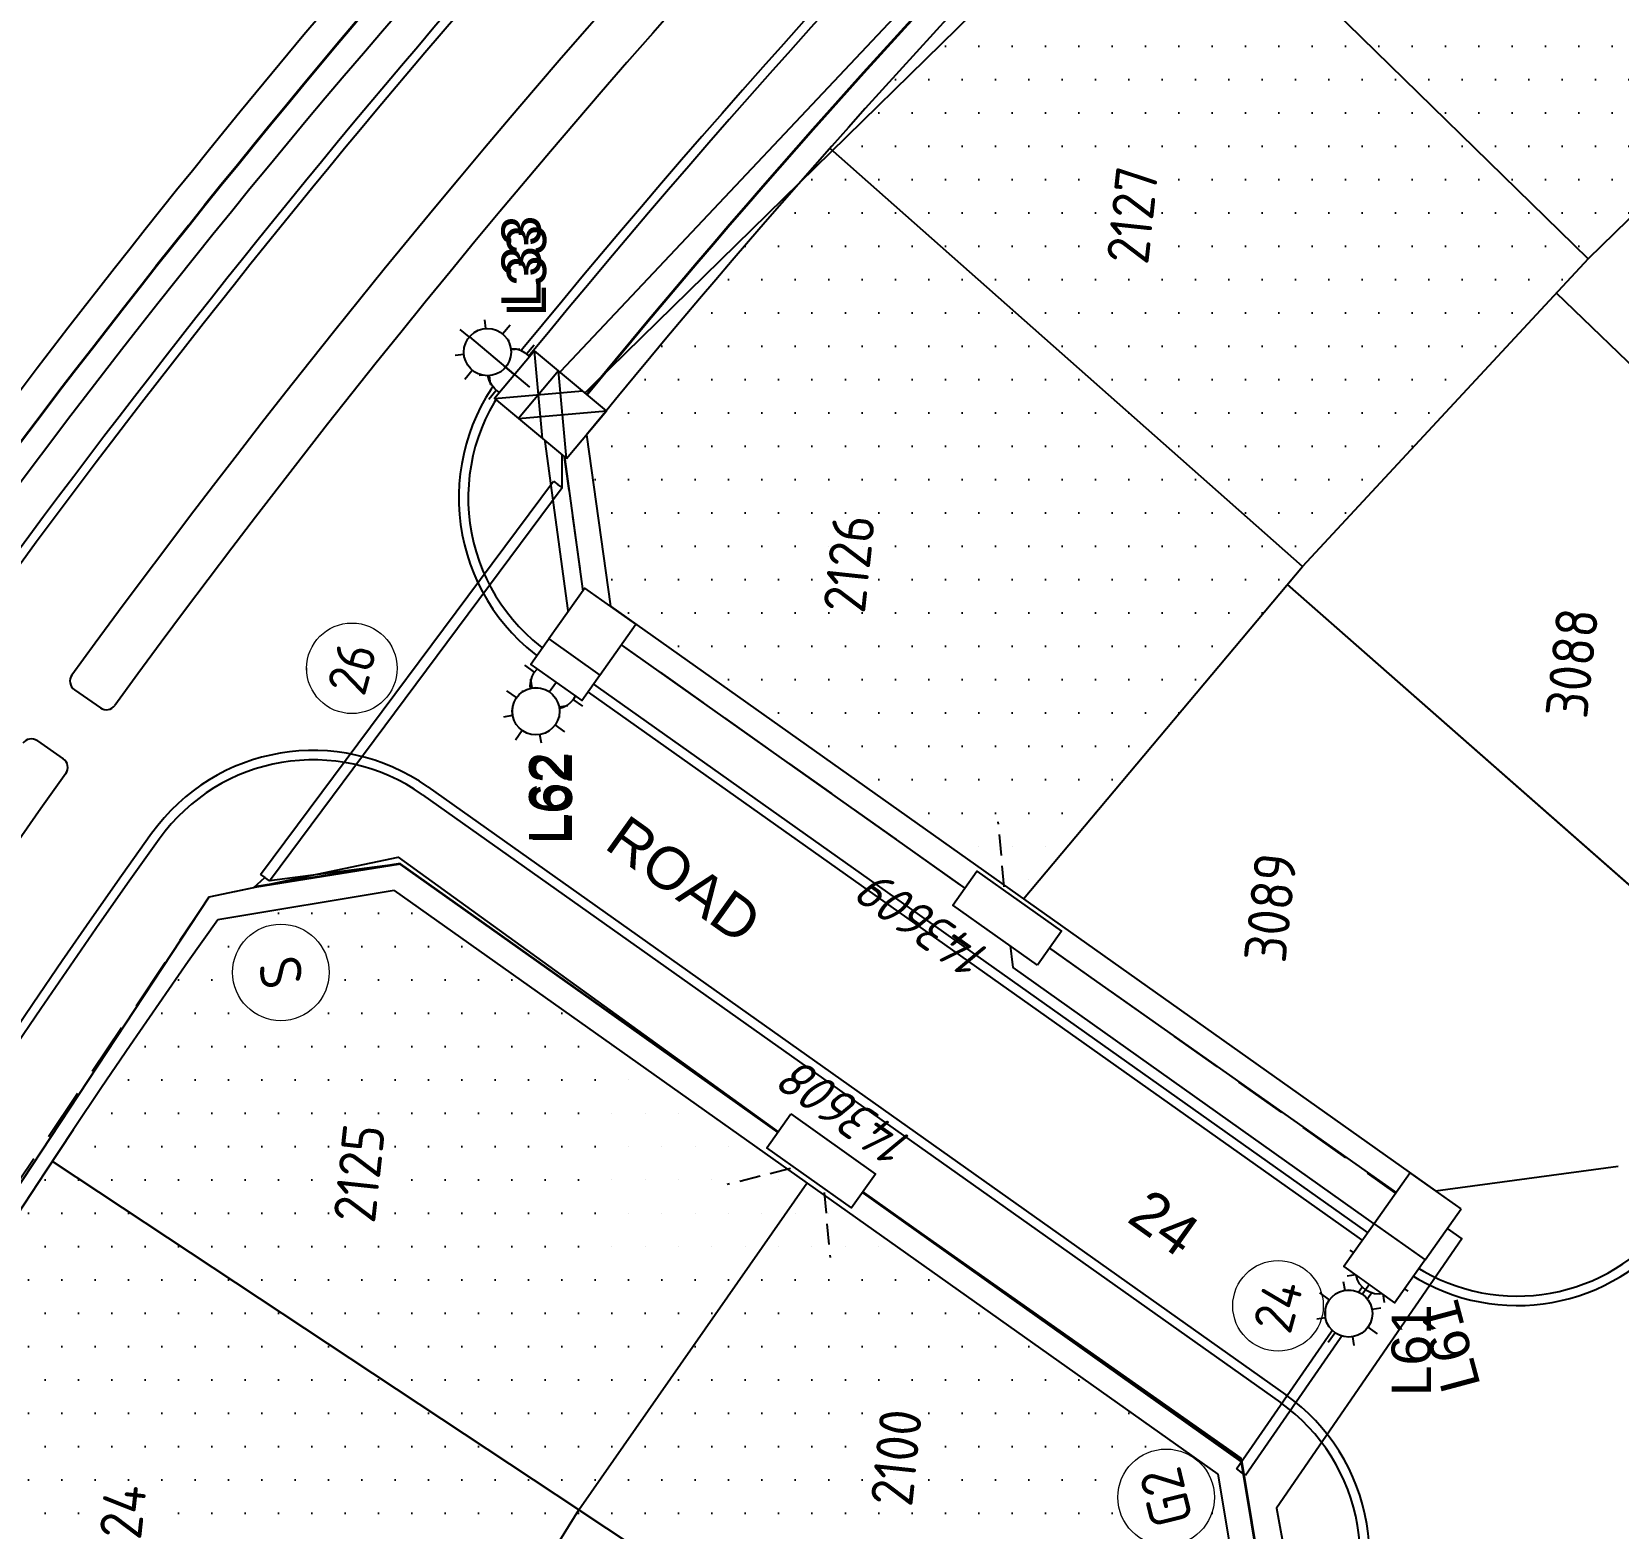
# Model space of a CAD drawing. Extents: x 294483 to 298733, y 6233899 to 6239242.
# Drawn here: x 296366.6 to 296442.1, y 6236877.2 to 6236948.5 of the extents above; entities that cross this region are included whole.
import ezdxf
from ezdxf.enums import TextEntityAlignment as Align

# ---------------------------------------------------------------- set-up
doc = ezdxf.new("R2010")
doc.units = 0
doc.linetypes.add('DASHED', pattern=[0.75, 0.5, -0.25])
doc.linetypes.add('Trench-Service', pattern=[1.5, 1, -0.5])
for name, color, linetype in [('_User Duct ID', 3, 'Continuous'), ('_USER_SITEPLAN', 7, 'Continuous'), ('_User_SLCP', 6, 'Continuous'), ('Duct_SP_NEW', 2, 'Continuous'), ('Equip_SP_SL_NEW', 2, 'Continuous'), ('Mains_HV_NEW_U72', 2, 'Continuous'), ('Mains_LV_NEW_R6', 2, 'Continuous'), ('Mains_LV_NEW_T84', 2, 'Continuous'), ('Mains_SL_NEW_C57', 2, 'Continuous'), ('Notes', 7, 'Continuous'), ('Notes_SL_MISC', 7, 'Continuous'), ('Notes_SP_NEW', 2, 'Continuous'), ('Services_SP_NEW_UG', 2, 'Trench-Service'), ('SupportsOH_SP_TR_HV_LV_SL_EXT', 7, 'Continuous'), ('SupportsUG_SP_LV_NEW', 2, 'Continuous'), ('SupportsUG_SP_LV_SL_NEW', 2, 'Continuous'), ('Trench_SP_NEW', 2, 'Continuous')]:
    doc.layers.add(name, color=color, linetype=linetype)
doc.layers.add('Cadastre Land Parcels_SP_EXT', color=9, linetype='Continuous', lineweight=5)
doc.styles.add('iecARIAL', font='arial.ttf', dxfattribs={"height": 2})
doc.styles.add('ieISOCP', font='isocp.shx')
doc.styles.add('POLE_LABEL', font='arial.ttf')
doc.styles.add('SL_LABEL', font='arial.ttf')
doc.styles.get("Standard").update_dxf_attribs({"font": 'isocp.shx'})
doc.linetypes.add('Cable 4', pattern='A,5.25,-0.1,["o",Standard,S=2,R=0,X=1.5,Y=-0.7],-4', length=9.35)
doc.linetypes.add('Cable 5', pattern='A,10,-1,["o",Standard,S=2,R=0,X=-1,Y=-0.7],-1e-05,["o",Standard,S=2,R=0,X=-0.2,Y=-0.7],-1.2', length=12.20001)
doc.linetypes.add('Cable New UG', pattern='A,7,-0.25,["x",Standard,S=2,R=0,X=0.2,Y=-0.8],-2.1', length=9.35)
doc.linetypes.add('IE Trench HV', pattern='A,7,-0.2,["/",Standard,S=3,R=0,X=0.6,Y=-1.4],-2.5', length=9.7)

# ---------------------------------------------------------------- blocks, each defined once
blk = doc.blocks.new('PILLAR_NEW')
for tag, height, flags, p in [('ASSET_NUM', 2.5, 8, (2, 4)), ('STREET_CODE', 0.2, 9, (1.5, 2)), ('OWNED_BY', 0.2, 9, (1.5, 1.8)), ('OPERATED_BY', 0.2, 9, (1.5, 1.6))]:
    blk.add_attdef(tag, text='', height=height, dxfattribs=dict(flags=flags)).set_placement(p, align=Align.MIDDLE_LEFT)
blk.add_wipeout([(-2.475, 0.99), (2.475, 0.99), (2.475, -0.99), (-2.475, -0.99)])
at = {"lineweight": -3}
blk.add_lwpolyline([(-2.475, 0.99), (2.475, 0.99), (2.475, -0.99), (-2.475, -0.99)], close=True, dxfattribs=at)
for tag, flags, p in [('STATE', 9, (1.5, 1.2)), ('SUPPORT_TYPE', 9, (1.5, 1)), ('MAINTAINED_BY', 9, (1.5, 1.4)), ('USAGE', 9, (1.5, 0.8)), ('SUBURB', 9, (1.5, 0.2)), ('STREETNAME', 9, (1.5, 0)), ('LEGEND', 9, (1.5, 0.6)), ('PARENT', 9, (1.5, 0.4)), ('Z', 1, (1.5, -0.6)), ('LOCATION', 9, (1.5, -0.2)), ('NOTES', 9, (1.5, -0.4))]:
    blk.add_attdef(tag, text='', height=0.2, dxfattribs=dict(flags=flags)).set_placement(p, align=Align.MIDDLE_LEFT)
blk = doc.blocks.new('*U15')
blk.add_line((0, 0), (0, 0))
for tag, p, flags in [('Z', (0, 0), 1), ('OPERATED_BY', (0, -9.61), 9)]:
    blk.add_attdef(tag, p, '', height=0.2, dxfattribs=dict(flags=flags))
at = {"style": 'SL_LABEL', "flags": 9}
blk.add_attdef('STREET_CODE', text='', height=0.2, dxfattribs=at).set_placement((0, -0.2), align=Align.MIDDLE_LEFT)
for tag, height, flags, p in [('CONSTRUCTED_VOLTAGE', 0.2, 9, (0, -0.4)), ('CONTROL_TYPE', 0.2, 9, (0, -0.6)), ('LANTERN_PURPOSE', 0.2, 9, (0, -0.8)), ('LANTERN_TYPE', 0.2, 9, (0, -1)), ('STATE', 0.2, 9, (0, -2)), ('NO_PHASES', 0.2, 9, (0, -1.2)), ('OPERATING_VOLTAGE', 0.2, 9, (0, -1.4)), ('ORIENTATION', 0.2, 9, (0, -1.6)), ('OWNED_BY', 0.2, 9, (0, -1.8)), ('LNUMBER', 2.5, 8, (1.2, -2.8)), ('USAGE', 0.2, 9, (0, -2.2)), ('CEXIST', 0.2, 9, (0, -2.4)), ('CNEW', 0.2, 9, (0, -2.6)), ('CNUMBER', 0.2, 9, (0, -2.8)), ('CREMOVE', 0.2, 9, (0, -3)), ('CREPLACE', 0.2, 9, (0, -3.2)), ('LKINGHEIGHT', 0.2, 9, (0, -3.4)), ('LBRACKET', 0.2, 9, (0, -3.6)), ('LBRACKETVOCAB', 0.2, 9, (0, -3.8)), ('LCATEGORY', 0.2, 9, (0, -4)), ('LCHARGE1', 0.2, 9, (0, -4.2)), ('LCHARGE1PERCENT', 0.2, 9, (0, -4.4)), ('LCHARGE2', 0.2, 9, (0, -4.6)), ('LCHARGE2PERCENT', 0.2, 9, (0, -4.8)), ('LCHARGE3', 0.2, 9, (0, -5)), ('LCHARGE3PERCENT', 0.2, 9, (0, -5.2)), ('LEXIST', 0.2, 9, (0, -5.4)), ('LLAMP', 0.2, 9, (0, -5.6)), ('LLAMPVOCAB', 0.2, 9, (0, -5.8)), ('LMAST', 0.2, 9, (0, -6)), ('LMASTVOCAB', 0.2, 9, (0, -6.2)), ('LNEW', 0.2, 9, (0, -6.4)), ('LANTNUMBER', 0.2, 9, (0, -6.6)), ('LOUTREACH', 0.2, 9, (0, -7)), ('LOUTREACHVOCAB', 0.2, 9, (0, -7.2)), ('LRATECODE', 0.2, 9, (0, -7.4)), ('LREMOVE', 0.2, 9, (0, -7.6)), ('LREPLACE', 0.2, 9, (0, -7.8)), ('LTYPE', 0.2, 9, (0, -8)), ('SUBURB', 0.2, 9, (0, -8.6)), ('STREETNAME', 0.2, 9, (0, -8.8)), ('LTYPEVOCAB', 0.2, 9, (0, -8.2)), ('LEGEND', 0.2, 9, (0, -8.4)), ('LOCATION', 0.2, 9, (0, -9)), ('NOTES', 0.2, 9, (0, -9.2)), ('MAINTAINED_BY', 0.2, 9, (0, -9.86))]:
    blk.add_attdef(tag, text='', height=height, dxfattribs=dict(flags=flags)).set_placement(p, align=Align.MIDDLE_LEFT)
at = {"color": 82, "lineweight": 25, "true_color": 0x23df20}
blk.add_wipeout([(0, 5.72), (-0.43, 5.65), (-0.86, 5.45), (-1.18, 5.14), (-1.35, 4.86), (-1.5, 4.22), (-1.33, 3.53), (-1.06, 3.16), (-0.61, 2.85), (0, 2.72), (0.67, 2.87), (1.06, 3.16), (1.35, 3.57), (1.5, 4.22), (1.39, 4.77), (1.06, 5.28), (0.64, 5.58)], dxfattribs=at)
for p, q in [((0, 5.72), (0, 6.47)), ((-1.46, 5.68), (-1.06, 5.28)), ((1.46, 5.68), (1.06, 5.28)), ((-2.25, 4.22), (-1.5, 4.22)), ((1.5, 4.22), (2.25, 4.22)), ((-1.46, 2.76), (-1.06, 3.16)), ((1.46, 2.76), (1.06, 3.16)), ((0, 0), (0, 2.72))]:
    blk.add_line(p, q)
blk.add_circle((0, 4.22), 1.5)
blk = doc.blocks.new('COLUMN_NEW')
for tag, height, flags, p in [('ASSET_NUM', 2.5, 8, (2, 2)), ('STREETNAME', 0.2, 9, (1.5, -2)), ('LOCATION', 0.2, 9, (1.5, -2.2)), ('Z', 0.2, 1, (1.5, -2.8)), ('NOTES', 0.2, 9, (1.5, -2.4)), ('LABEL_ALIGNMENT', 0.2, 9, (1.5, -2.6))]:
    blk.add_attdef(tag, text='', height=height, dxfattribs=dict(flags=flags)).set_placement(p, align=Align.MIDDLE_LEFT)
blk.add_wipeout([(-1.485, -1.485), (1.485, -1.485), (1.485, 1.485), (-1.485, 1.485)])
at = {"lineweight": -3}
blk.add_lwpolyline([(-1.485, -1.485), (1.485, -1.485), (1.485, 1.485), (-1.485, 1.485)], close=True, dxfattribs=at)
at = {"style": 'POLE_LABEL', "flags": 9}
blk.add_attdef('STRUCTURE_PLANT_NUMBER', text='', height=0.2, dxfattribs=at).set_placement((1.5, 0.242), align=Align.MIDDLE_LEFT)
at = {"flags": 9}
for tag, p in [('STREET_CODE', (1.5, 0)), ('COLUMN_TYPE', (1.5, -0.2)), ('OWNED_BY', (1.5, -0.4)), ('OPERATED_BY', (1.5, -0.6)), ('MAINTAINED_BY', (1.5, -0.8)), ('STATE', (1.5, -1)), ('USAGE', (1.5, -1.2)), ('LEGEND', (1.5, -1.4)), ('PARENT', (1.5, -1.6)), ('SUBURB', (1.5, -1.8))]:
    blk.add_attdef(tag, text='', height=0.2, dxfattribs=at).set_placement(p, align=Align.MIDDLE_LEFT)
blk = doc.blocks.new('*U26')
blk.add_line((0, 0), (0, 0))
for tag, p, flags in [('Z', (0, 0), 1), ('OPERATED_BY', (0, -9.61), 9)]:
    blk.add_attdef(tag, p, '', height=0.2, dxfattribs=dict(flags=flags))
at = {"style": 'SL_LABEL', "flags": 9}
blk.add_attdef('STREET_CODE', text='', height=0.2, dxfattribs=at).set_placement((0, -0.2), align=Align.MIDDLE_LEFT)
for tag, height, flags, p in [('CONSTRUCTED_VOLTAGE', 0.2, 9, (0, -0.4)), ('CONTROL_TYPE', 0.2, 9, (0, -0.6)), ('LANTERN_PURPOSE', 0.2, 9, (0, -0.8)), ('LANTERN_TYPE', 0.2, 9, (0, -1)), ('STATE', 0.2, 9, (0, -2)), ('NO_PHASES', 0.2, 9, (0, -1.2)), ('OPERATING_VOLTAGE', 0.2, 9, (0, -1.4)), ('ORIENTATION', 0.2, 9, (0, -1.6)), ('OWNED_BY', 0.2, 9, (0, -1.8)), ('LNUMBER', 2.5, 8, (1.2, -2.8)), ('USAGE', 0.2, 9, (0, -2.2)), ('CEXIST', 0.2, 9, (0, -2.4)), ('CNEW', 0.2, 9, (0, -2.6)), ('CNUMBER', 0.2, 9, (0, -2.8)), ('CREMOVE', 0.2, 9, (0, -3)), ('CREPLACE', 0.2, 9, (0, -3.2)), ('LKINGHEIGHT', 0.2, 9, (0, -3.4)), ('LBRACKET', 0.2, 9, (0, -3.6)), ('LBRACKETVOCAB', 0.2, 9, (0, -3.8)), ('LCATEGORY', 0.2, 9, (0, -4)), ('LCHARGE1', 0.2, 9, (0, -4.2)), ('LCHARGE1PERCENT', 0.2, 9, (0, -4.4)), ('LCHARGE2', 0.2, 9, (0, -4.6)), ('LCHARGE2PERCENT', 0.2, 9, (0, -4.8)), ('LCHARGE3', 0.2, 9, (0, -5)), ('LCHARGE3PERCENT', 0.2, 9, (0, -5.2)), ('LEXIST', 0.2, 9, (0, -5.4)), ('LLAMP', 0.2, 9, (0, -5.6)), ('LLAMPVOCAB', 0.2, 9, (0, -5.8)), ('LMAST', 0.2, 9, (0, -6)), ('LMASTVOCAB', 0.2, 9, (0, -6.2)), ('LNEW', 0.2, 9, (0, -6.4)), ('LANTNUMBER', 0.2, 9, (0, -6.6)), ('LOUTREACH', 0.2, 9, (0, -7)), ('LOUTREACHVOCAB', 0.2, 9, (0, -7.2)), ('LRATECODE', 0.2, 9, (0, -7.4)), ('LREMOVE', 0.2, 9, (0, -7.6)), ('LREPLACE', 0.2, 9, (0, -7.8)), ('LTYPE', 0.2, 9, (0, -8)), ('SUBURB', 0.2, 9, (0, -8.6)), ('STREETNAME', 0.2, 9, (0, -8.8)), ('LTYPEVOCAB', 0.2, 9, (0, -8.2)), ('LEGEND', 0.2, 9, (0, -8.4)), ('LOCATION', 0.2, 9, (0, -9)), ('NOTES', 0.2, 9, (0, -9.2)), ('MAINTAINED_BY', 0.2, 9, (0, -9.86))]:
    blk.add_attdef(tag, text='', height=height, dxfattribs=dict(flags=flags)).set_placement(p, align=Align.MIDDLE_LEFT)
at = {"color": 82, "lineweight": 25, "true_color": 0x23df20}
blk.add_wipeout([(0, 5.72), (-0.43, 5.65), (-0.86, 5.45), (-1.18, 5.14), (-1.35, 4.86), (-1.5, 4.22), (-1.33, 3.53), (-1.06, 3.16), (-0.61, 2.85), (0, 2.72), (0.67, 2.87), (1.06, 3.16), (1.35, 3.57), (1.5, 4.22), (1.39, 4.77), (1.06, 5.28), (0.64, 5.58)], dxfattribs=at)
for p, q in [((0, 5.72), (0, 6.47)), ((-1.46, 5.68), (-1.06, 5.28)), ((1.46, 5.68), (1.06, 5.28)), ((-2.25, 4.22), (-1.5, 4.22)), ((1.5, 4.22), (2.25, 4.22)), ((-1.46, 2.76), (-1.06, 3.16)), ((1.46, 2.76), (1.06, 3.16)), ((0, 0), (0, 2.72))]:
    blk.add_line(p, q)
blk.add_circle((0, 4.22), 1.5)
blk = doc.blocks.new('DUCT_INDICATOR')
at = {"color": 7, "lineweight": 9}
blk.add_attdef('CODE', text='', height=1.8, dxfattribs=at).set_placement((-4.396, 4.914), align=Align.MIDDLE_CENTER)
at = {"color": 7, "linetype": 'Continuous'}
blk.add_wipeout([(0, 2.874), (-0.984, 2.701), (-1.603, 2.386), (-2.177, 1.877), (-2.673, 1.056), (-2.874, 0), (-2.738, -0.873), (-2.4, -1.582), (-1.974, -2.089), (-1.133, -2.642), (-0.477, -2.834), (0.747, -2.775), (1.67, -2.339), (2.395, -1.589), (2.694, -1.002), (2.843, -0.422), (2.874, 0), (2.82, 0.556), (2.676, 1.05), (2.485, 1.444), (2.19, 1.862), (1.811, 2.232), (1.321, 2.553), (0.849, 2.746)], dxfattribs=at)
at = {"color": 7, "lineweight": 18}
blk.add_circle((0, 0), 2.874, dxfattribs=at)
at = {"color": 7, "lineweight": 9, "flags": 1}
blk.add_attdef('Z', (0, 0), '', height=0.2, dxfattribs=at)
blk = doc.blocks.new('*U133')
blk.add_line((0, 0), (0, 0))
for tag, p, flags in [('Z', (0, 0), 1), ('OPERATED_BY', (0, -9.61), 9)]:
    blk.add_attdef(tag, p, '', height=0.2, dxfattribs=dict(flags=flags))
at = {"style": 'SL_LABEL', "flags": 9}
blk.add_attdef('STREET_CODE', text='', height=0.2, dxfattribs=at).set_placement((0, -0.2), align=Align.MIDDLE_LEFT)
for tag, height, flags, p in [('CONSTRUCTED_VOLTAGE', 0.2, 9, (0, -0.4)), ('CONTROL_TYPE', 0.2, 9, (0, -0.6)), ('LANTERN_PURPOSE', 0.2, 9, (0, -0.8)), ('LANTERN_TYPE', 0.2, 9, (0, -1)), ('STATE', 0.2, 9, (0, -2)), ('NO_PHASES', 0.2, 9, (0, -1.2)), ('OPERATING_VOLTAGE', 0.2, 9, (0, -1.4)), ('ORIENTATION', 0.2, 9, (0, -1.6)), ('OWNED_BY', 0.2, 9, (0, -1.8)), ('LNUMBER', 2.5, 8, (1.2, -2.8)), ('USAGE', 0.2, 9, (0, -2.2)), ('CEXIST', 0.2, 9, (0, -2.4)), ('CNEW', 0.2, 9, (0, -2.6)), ('CNUMBER', 0.2, 9, (0, -2.8)), ('CREMOVE', 0.2, 9, (0, -3)), ('CREPLACE', 0.2, 9, (0, -3.2)), ('LKINGHEIGHT', 0.2, 9, (0, -3.4)), ('LBRACKET', 0.2, 9, (0, -3.6)), ('LBRACKETVOCAB', 0.2, 9, (0, -3.8)), ('LCATEGORY', 0.2, 9, (0, -4)), ('LCHARGE1', 0.2, 9, (0, -4.2)), ('LCHARGE1PERCENT', 0.2, 9, (0, -4.4)), ('LCHARGE2', 0.2, 9, (0, -4.6)), ('LCHARGE2PERCENT', 0.2, 9, (0, -4.8)), ('LCHARGE3', 0.2, 9, (0, -5)), ('LCHARGE3PERCENT', 0.2, 9, (0, -5.2)), ('LEXIST', 0.2, 9, (0, -5.4)), ('LLAMP', 0.2, 9, (0, -5.6)), ('LLAMPVOCAB', 0.2, 9, (0, -5.8)), ('LMAST', 0.2, 9, (0, -6)), ('LMASTVOCAB', 0.2, 9, (0, -6.2)), ('LNEW', 0.2, 9, (0, -6.4)), ('LANTNUMBER', 0.2, 9, (0, -6.6)), ('LOUTREACH', 0.2, 9, (0, -7)), ('LOUTREACHVOCAB', 0.2, 9, (0, -7.2)), ('LRATECODE', 0.2, 9, (0, -7.4)), ('LREMOVE', 0.2, 9, (0, -7.6)), ('LREPLACE', 0.2, 9, (0, -7.8)), ('LTYPE', 0.2, 9, (0, -8)), ('SUBURB', 0.2, 9, (0, -8.6)), ('STREETNAME', 0.2, 9, (0, -8.8)), ('LTYPEVOCAB', 0.2, 9, (0, -8.2)), ('LEGEND', 0.2, 9, (0, -8.4)), ('LOCATION', 0.2, 9, (0, -9)), ('NOTES', 0.2, 9, (0, -9.2)), ('MAINTAINED_BY', 0.2, 9, (0, -9.86))]:
    blk.add_attdef(tag, text='', height=height, dxfattribs=dict(flags=flags)).set_placement(p, align=Align.MIDDLE_LEFT)
at = {"color": 82, "lineweight": 25, "true_color": 0x23df20}
blk.add_wipeout([(0, 5.72), (-0.43, 5.65), (-0.86, 5.45), (-1.18, 5.14), (-1.35, 4.86), (-1.5, 4.22), (-1.33, 3.53), (-1.06, 3.16), (-0.61, 2.85), (0, 2.72), (0.67, 2.87), (1.06, 3.16), (1.35, 3.57), (1.5, 4.22), (1.39, 4.77), (1.06, 5.28), (0.64, 5.58)], dxfattribs=at)
for p, q in [((0, 5.72), (0, 6.47)), ((-1.46, 5.68), (-1.06, 5.28)), ((1.46, 5.68), (1.06, 5.28)), ((-2.25, 4.22), (-1.5, 4.22)), ((1.5, 4.22), (2.25, 4.22)), ((-1.46, 2.76), (-1.06, 3.16)), ((1.46, 2.76), (1.06, 3.16)), ((0, 0), (0, 2.72))]:
    blk.add_line(p, q)
blk.add_circle((0, 4.22), 1.5)
blk = doc.blocks.new('*U81')
blk.add_line((0, 0), (0, 0))
for tag, p, flags in [('Z', (0, 0), 1), ('OPERATED_BY', (0, -9.61), 9)]:
    blk.add_attdef(tag, p, '', height=0.2, dxfattribs=dict(flags=flags))
at = {"style": 'SL_LABEL', "flags": 9}
blk.add_attdef('STREET_CODE', text='', height=0.2, dxfattribs=at).set_placement((0, -0.2), align=Align.MIDDLE_LEFT)
for tag, height, flags, p in [('CONSTRUCTED_VOLTAGE', 0.2, 9, (0, -0.4)), ('CONTROL_TYPE', 0.2, 9, (0, -0.6)), ('LANTERN_PURPOSE', 0.2, 9, (0, -0.8)), ('LANTERN_TYPE', 0.2, 9, (0, -1)), ('STATE', 0.2, 9, (0, -2)), ('NO_PHASES', 0.2, 9, (0, -1.2)), ('OPERATING_VOLTAGE', 0.2, 9, (0, -1.4)), ('ORIENTATION', 0.2, 9, (0, -1.6)), ('OWNED_BY', 0.2, 9, (0, -1.8)), ('LNUMBER', 2.5, 8, (1.2, -2.8)), ('USAGE', 0.2, 9, (0, -2.2)), ('CEXIST', 0.2, 9, (0, -2.4)), ('CNEW', 0.2, 9, (0, -2.6)), ('CNUMBER', 0.2, 9, (0, -2.8)), ('CREMOVE', 0.2, 9, (0, -3)), ('CREPLACE', 0.2, 9, (0, -3.2)), ('LKINGHEIGHT', 0.2, 9, (0, -3.4)), ('LBRACKET', 0.2, 9, (0, -3.6)), ('LBRACKETVOCAB', 0.2, 9, (0, -3.8)), ('LCATEGORY', 0.2, 9, (0, -4)), ('LCHARGE1', 0.2, 9, (0, -4.2)), ('LCHARGE1PERCENT', 0.2, 9, (0, -4.4)), ('LCHARGE2', 0.2, 9, (0, -4.6)), ('LCHARGE2PERCENT', 0.2, 9, (0, -4.8)), ('LCHARGE3', 0.2, 9, (0, -5)), ('LCHARGE3PERCENT', 0.2, 9, (0, -5.2)), ('LEXIST', 0.2, 9, (0, -5.4)), ('LLAMP', 0.2, 9, (0, -5.6)), ('LLAMPVOCAB', 0.2, 9, (0, -5.8)), ('LMAST', 0.2, 9, (0, -6)), ('LMASTVOCAB', 0.2, 9, (0, -6.2)), ('LNEW', 0.2, 9, (0, -6.4)), ('LANTNUMBER', 0.2, 9, (0, -6.6)), ('LOUTREACH', 0.2, 9, (0, -7)), ('LOUTREACHVOCAB', 0.2, 9, (0, -7.2)), ('LRATECODE', 0.2, 9, (0, -7.4)), ('LREMOVE', 0.2, 9, (0, -7.6)), ('LREPLACE', 0.2, 9, (0, -7.8)), ('LTYPE', 0.2, 9, (0, -8)), ('SUBURB', 0.2, 9, (0, -8.6)), ('STREETNAME', 0.2, 9, (0, -8.8)), ('LTYPEVOCAB', 0.2, 9, (0, -8.2)), ('LEGEND', 0.2, 9, (0, -8.4)), ('LOCATION', 0.2, 9, (0, -9)), ('NOTES', 0.2, 9, (0, -9.2)), ('MAINTAINED_BY', 0.2, 9, (0, -9.86))]:
    blk.add_attdef(tag, text='', height=height, dxfattribs=dict(flags=flags)).set_placement(p, align=Align.MIDDLE_LEFT)
at = {"color": 82, "lineweight": 25, "true_color": 0x23df20}
blk.add_wipeout([(0, 5.72), (-0.43, 5.65), (-0.86, 5.45), (-1.18, 5.14), (-1.35, 4.86), (-1.5, 4.22), (-1.33, 3.53), (-1.06, 3.16), (-0.61, 2.85), (0, 2.72), (0.67, 2.87), (1.06, 3.16), (1.35, 3.57), (1.5, 4.22), (1.39, 4.77), (1.06, 5.28), (0.64, 5.58)], dxfattribs=at)
for p, q in [((0, 5.72), (0, 6.47)), ((-1.46, 5.68), (-1.06, 5.28)), ((1.46, 5.68), (1.06, 5.28)), ((-2.25, 4.22), (-1.5, 4.22)), ((1.5, 4.22), (2.25, 4.22)), ((-1.46, 2.76), (-1.06, 3.16)), ((1.46, 2.76), (1.06, 3.16)), ((0, 0), (0, 2.72))]:
    blk.add_line(p, q)
blk.add_circle((0, 4.22), 1.5)
blk = doc.blocks.new('*U98')
blk.add_line((0, 0), (0, 0))
for tag, p, flags in [('Z', (0, 0), 1), ('OPERATED_BY', (0, -9.61), 9)]:
    blk.add_attdef(tag, p, '', height=0.2, dxfattribs=dict(flags=flags))
at = {"style": 'SL_LABEL', "flags": 9}
blk.add_attdef('STREET_CODE', text='', height=0.2, dxfattribs=at).set_placement((0, -0.2), align=Align.MIDDLE_LEFT)
for tag, height, flags, p in [('CONSTRUCTED_VOLTAGE', 0.2, 9, (0, -0.4)), ('CONTROL_TYPE', 0.2, 9, (0, -0.6)), ('LANTERN_PURPOSE', 0.2, 9, (0, -0.8)), ('LANTERN_TYPE', 0.2, 9, (0, -1)), ('STATE', 0.2, 9, (0, -2)), ('NO_PHASES', 0.2, 9, (0, -1.2)), ('OPERATING_VOLTAGE', 0.2, 9, (0, -1.4)), ('ORIENTATION', 0.2, 9, (0, -1.6)), ('OWNED_BY', 0.2, 9, (0, -1.8)), ('LNUMBER', 2.5, 8, (1.2, -2.8)), ('USAGE', 0.2, 9, (0, -2.2)), ('CEXIST', 0.2, 9, (0, -2.4)), ('CNEW', 0.2, 9, (0, -2.6)), ('CNUMBER', 0.2, 9, (0, -2.8)), ('CREMOVE', 0.2, 9, (0, -3)), ('CREPLACE', 0.2, 9, (0, -3.2)), ('LKINGHEIGHT', 0.2, 9, (0, -3.4)), ('LBRACKET', 0.2, 9, (0, -3.6)), ('LBRACKETVOCAB', 0.2, 9, (0, -3.8)), ('LCATEGORY', 0.2, 9, (0, -4)), ('LCHARGE1', 0.2, 9, (0, -4.2)), ('LCHARGE1PERCENT', 0.2, 9, (0, -4.4)), ('LCHARGE2', 0.2, 9, (0, -4.6)), ('LCHARGE2PERCENT', 0.2, 9, (0, -4.8)), ('LCHARGE3', 0.2, 9, (0, -5)), ('LCHARGE3PERCENT', 0.2, 9, (0, -5.2)), ('LEXIST', 0.2, 9, (0, -5.4)), ('LLAMP', 0.2, 9, (0, -5.6)), ('LLAMPVOCAB', 0.2, 9, (0, -5.8)), ('LMAST', 0.2, 9, (0, -6)), ('LMASTVOCAB', 0.2, 9, (0, -6.2)), ('LNEW', 0.2, 9, (0, -6.4)), ('LANTNUMBER', 0.2, 9, (0, -6.6)), ('LOUTREACH', 0.2, 9, (0, -7)), ('LOUTREACHVOCAB', 0.2, 9, (0, -7.2)), ('LRATECODE', 0.2, 9, (0, -7.4)), ('LREMOVE', 0.2, 9, (0, -7.6)), ('LREPLACE', 0.2, 9, (0, -7.8)), ('LTYPE', 0.2, 9, (0, -8)), ('SUBURB', 0.2, 9, (0, -8.6)), ('STREETNAME', 0.2, 9, (0, -8.8)), ('LTYPEVOCAB', 0.2, 9, (0, -8.2)), ('LEGEND', 0.2, 9, (0, -8.4)), ('LOCATION', 0.2, 9, (0, -9)), ('NOTES', 0.2, 9, (0, -9.2)), ('MAINTAINED_BY', 0.2, 9, (0, -9.86))]:
    blk.add_attdef(tag, text='', height=height, dxfattribs=dict(flags=flags)).set_placement(p, align=Align.MIDDLE_LEFT)
at = {"color": 82, "lineweight": 25, "true_color": 0x23df20}
blk.add_wipeout([(0, 5.72), (-0.43, 5.65), (-0.86, 5.45), (-1.18, 5.14), (-1.35, 4.86), (-1.5, 4.22), (-1.33, 3.53), (-1.06, 3.16), (-0.61, 2.85), (0, 2.72), (0.67, 2.87), (1.06, 3.16), (1.35, 3.57), (1.5, 4.22), (1.39, 4.77), (1.06, 5.28), (0.64, 5.58)], dxfattribs=at)
for p, q in [((0, 5.72), (0, 6.47)), ((-1.46, 5.68), (-1.06, 5.28)), ((1.46, 5.68), (1.06, 5.28)), ((-2.25, 4.22), (-1.5, 4.22)), ((1.5, 4.22), (2.25, 4.22)), ((-1.46, 2.76), (-1.06, 3.16)), ((1.46, 2.76), (1.06, 3.16)), ((0, 0), (0, 2.72))]:
    blk.add_line(p, q)
blk.add_circle((0, 4.22), 1.5)

msp = doc.modelspace()

# ---------------------------------------------------------------- hatches: boundary and pattern name
at = {"layer": 'Notes'}
h = msp.add_hatch(dxfattribs=at)
h.set_pattern_fill('DOTS', color=256)
h.paths.add_polyline_path([(296432.60101, 6236971.76887, 0.01079579), (296419.18516, 6236958.62319), (296440.67484, 6236937.64205), (296453.15861, 6236949.8886)])
h.paths.add_polyline_path([(296419.86837, 6236937.21399), (296420.13174, 6236939.65023), (296418.89183, 6236939.78427), (296418.62847, 6236937.34804)], flags=24)
h.paths.add_polyline_path([(296433.70989, 6236951.455), (296433.97326, 6236953.89124), (296432.73335, 6236954.02528), (296432.46998, 6236951.58904)], flags=24)
h.paths.add_polyline_path([(296446.71533, 6236963.52283), (296446.98772, 6236966.04248), (296445.68443, 6236966.18337), (296445.41204, 6236963.66372)], flags=24)
h = msp.add_hatch(dxfattribs=at)
h.set_pattern_fill('DOTS', color=256)
h.paths.add_polyline_path([(296440.67484, 6236937.64205), (296419.18516, 6236958.62319, 0.01148182), (296405.55386, 6236944.02078), (296405.60987, 6236943.96885), (296404.60025, 6236942.87987), (296427.07226, 6236923.00505)])
h.paths.add_polyline_path([(296406.37683, 6236920.60316), (296406.64486, 6236923.08255), (296405.40495, 6236923.21659), (296405.13692, 6236920.7372)], flags=24)
h.paths.add_polyline_path([(296419.86837, 6236937.21399), (296420.13174, 6236939.65023), (296418.89183, 6236939.78427), (296418.62847, 6236937.34804)], flags=24)
h.paths.add_polyline_path([(296433.70989, 6236951.455), (296433.97326, 6236953.89124), (296432.73335, 6236954.02528), (296432.46998, 6236951.58904)], flags=24)
h = msp.add_hatch(dxfattribs=at)
h.set_pattern_fill('DOTS', color=256)
h.paths.add_polyline_path([(296403.47317, 6236893.64585), (296383.81897, 6236907.574), (296375.41912, 6236906.17228, 0.020361), (296356.12851, 6236876.47403), (296381.99999, 6236861.13783), (296392.61964, 6236878.08549)])
h.paths.add_polyline_path([(296383.09762, 6236891.5576), (296383.36683, 6236894.04789), (296382.07287, 6236894.18777), (296381.80366, 6236891.69748)], flags=24)
h.paths.add_polyline_path([(296371.68529, 6236874.3864), (296371.95807, 6236876.90963), (296370.71816, 6236877.04367), (296370.44538, 6236874.52044)], flags=24)
h.paths.add_polyline_path([(296399.14425, 6236863.31095), (296399.38883, 6236865.57337), (296398.14841, 6236865.70747), (296397.90383, 6236863.44505)], flags=24)
h = msp.add_hatch(dxfattribs=at)
h.set_pattern_fill('DOTS', color=256)
h.paths.add_polyline_path([(296423.03847, 6236879.7807), (296403.47317, 6236893.64585), (296392.61964, 6236878.08549), (296417.64055, 6236861.53394, -0.00799709), (296424.42652, 6236871.4441)])
h.paths.add_polyline_path([(296408.62928, 6236878.07162), (296408.89274, 6236880.50872), (296407.65232, 6236880.64281), (296407.38886, 6236878.20572)], flags=24)
h.paths.add_polyline_path([(296399.14425, 6236863.31095), (296399.38883, 6236865.57337), (296398.14841, 6236865.70747), (296397.90383, 6236863.44505)], flags=24)
h = msp.add_hatch(dxfattribs=at)
h.set_pattern_fill('DOTS', color=256)
h.paths.add_polyline_path([(296392.61964, 6236878.08549), (296383.40768, 6236863.38434), (296409.07083, 6236847.95699, -0.01069053), (296417.64055, 6236861.53394)])
h.paths.add_polyline_path([(296408.62928, 6236878.07162), (296408.89274, 6236880.50872), (296407.65232, 6236880.64281), (296407.38886, 6236878.20572)], flags=24)
h.paths.add_polyline_path([(296391.49051, 6236849.37419), (296391.75954, 6236851.86285), (296390.51912, 6236851.99694), (296390.25008, 6236849.50829)], flags=24)
h.paths.add_polyline_path([(296399.14425, 6236863.31095), (296399.38883, 6236865.57337), (296398.14841, 6236865.70747), (296397.90383, 6236863.44505)], flags=24)

# ---------------------------------------------------------------- linework, layer by layer
at = {"layer": 'Cadastre Land Parcels_SP_EXT'}
for p, q in [((296440.67484, 6236937.64205), (296419.20918, 6236958.59975)), ((296453.15861, 6236949.8886), (296440.67484, 6236937.64205)), ((296427.07226, 6236923.00505), (296404.60025, 6236942.87987)), ((296440.67484, 6236937.64205), (296427.07226, 6236923.00505)), ((296460.70757, 6236915.20862), (296439.16243, 6236936.01463)), ((296413.77982, 6236907.18065), (296427.07226, 6236923.00505)), ((296448.85706, 6236902.35104), (296426.35045, 6236922.14575)), ((296392.61964, 6236878.08549), (296367.59872, 6236894.63704)), ((296392.61964, 6236878.08549), (296403.4719, 6236893.64403)), ((296381.99999, 6236861.13783), (296392.61964, 6236878.08549)), ((296392.61964, 6236878.08549), (296417.64055, 6236861.53394))]:
    msp.add_line(p, q, dxfattribs=at)
at = {"layer": 'Duct_SP_NEW'}
for p, q in [((296391.40864, 6236927.06649), (296391.61714, 6236926.91116)), ((296391.82564, 6236926.75584), (296391.61714, 6236926.91116)), ((296377.46032, 6236908.34323), (296377.66882, 6236908.1879)), ((296377.87732, 6236908.03257), (296377.66882, 6236908.1879)), ((296423.917, 6236880.03469), (296432.32945, 6236892.20683)), ((296424.34478, 6236879.73904), (296432.75723, 6236891.91119)), ((296432.32945, 6236892.20683), (296432.54334, 6236892.05901)), ((296432.75723, 6236891.91119), (296432.54334, 6236892.05901)), ((296423.917, 6236880.03469), (296424.13089, 6236879.88687)), ((296424.34478, 6236879.73904), (296424.13089, 6236879.88687))]:
    msp.add_line(p, q, dxfattribs=at)
at = {"layer": 'Mains_LV_NEW_T84', "color": 170, "linetype": 'Cable New UG', "ltscale": 0.75, "flags": 128}
for points in [[(296391.73642, 6236929.61256), (296393.00024, 6236920.43275)], [(296393.00024, 6236920.43275), (296417.26286, 6236903.24218)]]:
    msp.add_lwpolyline(points, dxfattribs=at)
msp.add_lwpolyline([(296295.85395, 6236615.14103, -0.15769137), (296355.04454, 6236876.99874), (296375.00999, 6236907.27759), (296384.00685, 6236909.15664), (296404.1615, 6236894.58856), (296424.12852, 6236880.54028), (296425.69102, 6236871.15594, 0.12794525), (296358.72732, 6236694.96234), (296358.78647, 6236685.00611), (296358.78647, 6236685.00611), (296355.92607, 6236684.95887), (296356.13792, 6236688.0439), (296332.8444, 6236689.59663), (296332.04088, 6236677.54252), (296340.42371, 6236677.271)], format="xyb", dxfattribs=at)
at = {"layer": 'Mains_LV_NEW_T84', "color": 150, "linetype": 'Cable 4', "ltscale": 0.5, "flags": 128}
msp.add_lwpolyline([(296431.68827, 6236890.85222), (296413.29528, 6236903.90472), (296413.00538, 6236906.25869), (296413.00538, 6236906.25869), (296413.00538, 6236906.25869), (296413.00538, 6236906.25869)], dxfattribs=at)
at = {"layer": 'Mains_LV_NEW_T84', "color": 170, "linetype": 'Cable New UG', "ltscale": 0.75}
msp.add_lwpolyline([(296417.26286, 6236903.24218), (296434.65921, 6236890.99515), (296425.82769, 6236878.16202), (296427.11186, 6236871.12798), (296430.90078, 6236868.38869), (296429.38861, 6236865.69803), (296434.19943, 6236862.12333, -1.08838816), (296434.97065, 6236861.36291), (296435.90954, 6236860.59833, 0.06233304), (296413.94227, 6236824.83707), (296415.22894, 6236822.23755), (296412.18658, 6236816.6977), (296409.6073, 6236816.62431, 0.01591251), (296393.9846, 6236778.04998), (296385.8422, 6236750.86022), (296383.47632, 6236751.61359)], format="xyb", dxfattribs=at)
msp.add_arc((296727.99827, 6236656.8656), 432.9699, 128.6166987, 140.9539795, dxfattribs=at)
at = {"layer": 'Mains_SL_NEW_C57', "color": 2, "linetype": 'Cable 5', "ltscale": 0.5, "elevation": 12, "flags": 128}
for points in [[(296520.46067, 6237073.52197, -0.14013285), (296515.58438, 6237065.16133), (296489.29273, 6237043.84448), (296436.19798, 6237001.1472, 0.044848), (296396.45053, 6236963.04887, 0.05675932), (296342.44768, 6236891.61321), (296325.02173, 6236860.40955), (296306.34047, 6236818.52318), (296294.83664, 6236813.90097, 0.05616407), (296271.41304, 6236821.48532)], [(296535.94361, 6237055.34668, 0.14019893), (296524.71105, 6237050.59213), (296511.78051, 6237040.63098), (296472.73349, 6237009.41692), (296433.89012, 6236977.01928), (296390.69238, 6236931.17922), (296392.39764, 6236918.69046)]]:
    msp.add_lwpolyline(points, format="xyb", dxfattribs=at)
at = {"layer": 'Notes'}
for p, q in [((296440.67484, 6236937.64205), (296419.20918, 6236958.59975)), ((296453.15861, 6236949.8886), (296440.67484, 6236937.64205)), ((296427.07226, 6236923.00505), (296404.60025, 6236942.87987)), ((296440.67484, 6236937.64205), (296427.07226, 6236923.00505)), ((296460.70757, 6236915.20862), (296439.16243, 6236936.01463)), ((296448.85706, 6236902.35104), (296426.35045, 6236922.14575)), ((296392.61964, 6236878.08549), (296367.59872, 6236894.63704)), ((296381.99999, 6236861.13783), (296392.61964, 6236878.08549)), ((296392.61964, 6236878.08549), (296417.64055, 6236861.53394))]:
    msp.add_line(p, q, dxfattribs=at)
at = {"layer": 'Notes', "color": 254, "true_color": 0xd1d1d1}
for p, q in [((296391.14312, 6236918.92976), (296432.0856, 6236889.92121)), ((296390.88297, 6236918.56258), (296431.82544, 6236889.55403)), ((296368.6006, 6236917.12686), (296369.83322, 6236916.27144)), ((296366.83248, 6236914.70226), (296368.0649, 6236913.84698)), ((296385.16364, 6236912.1363), (296426.01393, 6236883.19306)), ((296385.42379, 6236912.50348), (296426.27408, 6236883.56023))]:
    msp.add_line(p, q, dxfattribs=at)
at = {"layer": 'Notes', "flags": 128}
for points in [[(296392.97569, 6236929.26089), (296394.11466, 6236921.11384)], [(296394.11466, 6236921.11384), (296433.40531, 6236893.27558)], [(296383.81897, 6236907.574), (296375.41912, 6236906.17228)], [(296383.81897, 6236907.574), (296375.41912, 6236906.17228)], [(296383.81897, 6236907.574), (296423.03847, 6236879.7807)], [(296433.40531, 6236893.27558), (296442.10032, 6236894.45072)], [(296423.03847, 6236879.7807), (296424.42652, 6236871.4441)], [(296423.03847, 6236879.7807), (296424.42652, 6236871.4441)]]:
    msp.add_lwpolyline(points, dxfattribs=at)
at = {"layer": 'Notes', "color": 254, "true_color": 0xd1d1d1}
for centre, radius, start, end in [((296730.81903, 6236654.36374), 448, 128.6385684, 143.9778422), ((296730.81903, 6236654.36374), 445.5, 128.6385822, 143.9735971), ((296730.26881, 6236654.56405), 453, 130.314876, 149.6253657), ((296730.26881, 6236654.56405), 452.55, 130.314876, 149.6253657), ((296730.26881, 6236654.56405), 439.95, 128.6386676, 140.8651167), ((296730.26881, 6236654.56405), 439.5, 128.6386676, 140.8651167), ((296396.34619, 6236926.27334), 9.45, 140.8651167, 234.6816737), ((296396.34619, 6236926.27334), 9, 140.8651167, 234.6816737), ((296368.88567, 6236917.53763), 0.5, 143.9778423, 235.239847), ((296370.11829, 6236916.68221), 0.5, 235.239847, 323.9735971), ((296366.54741, 6236914.29149), 0.5, 55.239847, 144.4900639), ((296379.96057, 6236904.79272), 9.45, 54.6816737, 144.4614014), ((296367.77983, 6236913.4362), 0.5, 324.4875421, 55.239847), ((296379.96057, 6236904.79272), 9, 54.6816737, 144.4614014), ((296730.81903, 6236654.36374), 445.5, 144.4875421, 177.8347981), ((296730.26881, 6236654.56405), 439.95, 144.4614014, 185.1853716), ((296730.26881, 6236654.56405), 439.5, 144.4614014, 185.1853716), ((296437.28866, 6236897.26478), 9, 234.6816737, 320.3916877), ((296437.28866, 6236897.26478), 9.45, 234.6816737, 320.3916877), ((296420.81086, 6236875.84948), 9, 324.4560252, 54.6816737), ((296420.81086, 6236875.84948), 9.45, 324.4560252, 54.6816737)]:
    msp.add_arc(centre, radius, start, end, dxfattribs=at)
at = {"layer": 'Notes'}
for centre, radius, start, end in [((296730.26881, 6236654.56405), 457.5, 130.314876, 149.4943314), ((296730.27416, 6236654.55919), 435.00722, 130.706114, 140.8400335), ((296730.26881, 6236654.56405), 435, 144.6612315, 185.1853716), ((296730.26881, 6236654.56405), 435, 144.6612315, 185.1853716)]:
    msp.add_arc(centre, radius, start, end, dxfattribs=at)
at = {"layer": 'Services_SP_NEW_UG', "flags": 128}
for points in [[(296413.00538, 6236906.25869), (296412.58136, 6236910.84892)], [(296404.15146, 6236894.69722), (296399.68009, 6236893.57616)], [(296404.15146, 6236894.69722), (296404.57548, 6236890.10699)]]:
    msp.add_lwpolyline(points, dxfattribs=at)
at = {"layer": 'Trench_SP_NEW', "color": 160, "linetype": 'DASHED', "ltscale": 5, "flags": 128}
for points in [[(296391.78725, 6236929.09475), (296392.92622, 6236920.94769)], [(296393.42091, 6236920.13469), (296432.71156, 6236892.29644)], [(296355.09039, 6236877.00662), (296357.03047, 6236880.43102), (296375.00999, 6236907.27759), (296377.1367, 6236907.72177), (296377.66882, 6236908.1879)]]:
    msp.add_lwpolyline(points, dxfattribs=at)
at = {"layer": 'Trench_SP_NEW', "color": 10, "linetype": 'IE Trench HV', "lineweight": 35, "ltscale": 0.35, "flags": 128}
for points in [[(296384.11052, 6236908.83828), (296377.17556, 6236907.72988)], [(296384.11052, 6236908.83828), (296424.14236, 6236880.45715)], [(296424.14236, 6236880.45715), (296425.61023, 6236871.64119)]]:
    msp.add_lwpolyline(points, dxfattribs=at)
at = {"layer": 'Trench_SP_NEW', "color": 10, "linetype": 'IE Trench HV', "lineweight": 35, "ltscale": 0.35}
msp.add_arc((296730.27416, 6236654.55919), 436.20722, 130.706114, 140.8400335, dxfattribs=at)

# ---------------------------------------------------------------- texts
at = {"layer": 'Notes', "linetype": 'Continuous', "lineweight": 25, "style": 'ieISOCP'}
for s, p in [('2127', (296419.71584, 6236937.32989)), ('2126', (296406.22429, 6236920.71905)), ('3088', (296440.61363, 6236915.71079)), ('3089', (296426.25816, 6236904.08334)), ('2125', (296382.90101, 6236891.68737)), ('2100', (296408.47633, 6236878.18765)), ('2124', (296371.53276, 6236874.50229))]:
    msp.add_text(s, height=2, rotation=83.83, dxfattribs=at).set_placement(p)

# ---------------------------------------------------------------- next in the draw order: block references
at = {"layer": 'Equip_SP_SL_NEW', "linetype": 'Continuous'}
ref = msp.add_blockref('*U15', (296391.83265, 6236930.22789, 12), dxfattribs=dict(at, xscale=0.7500000000000001, yscale=0.7500000000000001, zscale=0.7500000000000001, rotation=50.14880158161848))
ref.add_attrib('ASSET_NUM', 'L33', dxfattribs={"layer": 'SupportsOH_SP_TR_HV_LV_SL_EXT', "height": 1.875, "rotation": 90, "style": 'SL_LABEL'}).set_placement((296390.11848, 6236934.89797, 12), align=Align.MIDDLE_LEFT)
ref = msp.add_blockref('*U26', (296393.25615, 6236919.90215), dxfattribs=dict(at, xscale=0.7500000000000001, yscale=0.7500000000000001, zscale=0.7500000000000001, rotation=144.6816213168371))
ref.add_attrib('ASSET_NUM', 'L62', dxfattribs={"layer": 'SupportsOH_SP_TR_HV_LV_SL_EXT', "height": 1.875, "rotation": 90, "style": 'SL_LABEL'}).set_placement((296391.35479, 6236909.76404), align=Align.MIDDLE_LEFT)
ref = msp.add_blockref('*U26', (296432.5468, 6236892.06389), dxfattribs=dict(at, xscale=0.7500000000000001, yscale=0.7500000000000001, zscale=0.7500000000000001, rotation=144.6816213168371))
ref.add_attrib('ASSET_NUM', 'L61', dxfattribs={"layer": 'SupportsOH_SP_TR_HV_LV_SL_EXT', "height": 1.875, "rotation": 90, "style": 'SL_LABEL'}).set_placement((296432.24351, 6236883.50113), align=Align.MIDDLE_LEFT)

# ---------------------------------------------------------------- next in the draw order: hatches: boundary and pattern name
at = {"layer": 'Notes'}
h = msp.add_hatch(dxfattribs=at)
h.set_pattern_fill('DOTS', color=256)
h.paths.add_polyline_path([(296404.60025, 6236942.87987), (296403.59063, 6236941.79088), (296403.58463, 6236941.79644, 0.00943875), (296392.97569, 6236929.26089), (296394.11466, 6236921.11384), (296395.32635, 6236920.25533), (296413.77982, 6236907.18065), (296427.07226, 6236923.00505)])
h.paths.add_polyline_path([(296406.37683, 6236920.60316), (296406.64486, 6236923.08255), (296405.40495, 6236923.21659), (296405.13692, 6236920.7372)], flags=24)
h.paths.add_polyline_path([(296419.86837, 6236937.21399), (296420.13174, 6236939.65023), (296418.89183, 6236939.78427), (296418.62847, 6236937.34804)], flags=24)

# ---------------------------------------------------------------- next in the draw order: linework, layer by layer
at = {"layer": 'Duct_SP_NEW'}
for p, q in [((296377.46032, 6236908.34323), (296391.40864, 6236927.06649)), ((296377.87732, 6236908.03257), (296391.82564, 6236926.75584))]:
    msp.add_line(p, q, dxfattribs=at)

# ---------------------------------------------------------------- next in the draw order: block references
at = {"layer": 'Notes_SP_NEW', "color": 7, "lineweight": 15, "ltscale": 0.5}
ref = msp.add_blockref('DUCT_INDICATOR', (296425.90108, 6236887.8016), dxfattribs=dict(at, xscale=0.7499999999999999, yscale=0.7499999999999999, rotation=74.87934907335983))
ref.add_attrib('CODE', '24', dxfattribs={"color": 7, "height": 1.875, "rotation": 74.8793491, "style": 'ieISOCP'}).set_placement((296425.90108, 6236887.8016), align=Align.MIDDLE_CENTER)

# ---------------------------------------------------------------- next in the draw order: texts
at = {"layer": 'Notes', "style": 'iecARIAL'}
msp.add_text('ROAD                             24', height=2, rotation=324.4614206, dxfattribs=at).set_placement((296393.75957, 6236909.62422))

# ---------------------------------------------------------------- next in the draw order: block references
at = {"layer": 'Notes_SP_NEW', "color": 7, "lineweight": 15, "ltscale": 0.5}
ref = msp.add_blockref('DUCT_INDICATOR', (296381.80739, 6236918.15309), dxfattribs=dict(at, xscale=0.7499999999999999, yscale=0.7499999999999999, rotation=74.87934907335983))
ref.add_attrib('CODE', '26', dxfattribs={"color": 7, "height": 1.875, "rotation": 74.8793491, "style": 'ieISOCP'}).set_placement((296381.80739, 6236918.15309), align=Align.MIDDLE_CENTER)

# ---------------------------------------------------------------- next in the draw order: linework, layer by layer
at = {"layer": 'Mains_HV_NEW_U72', "color": 10, "linetype": 'Cable New UG', "ltscale": 0.75, "flags": 128}
msp.add_lwpolyline([(296438.14623, 6236821.03112), (296438.14623, 6236821.03112), (296427.83879, 6236794.56024), (296427.83879, 6236794.56024), (296407.77228, 6236795.18704), (296403.81296, 6236803.76998, -0.05031578), (296437.98943, 6236863.26379), (296425.69102, 6236871.15594), (296424.1553, 6236880.37949), (296384.11052, 6236908.83828), (296377.87732, 6236908.03257), (296391.82564, 6236926.75584), (296391.83243, 6236930.22764), (296467.05043, 6237003.85133), (296525.69234, 6237049.39121, -0.07848143), (296534.71668, 6237053.64081, -0.09539802), (296538.37598, 6237053.62302), (296568.04955, 6237077.78022), (296543.40511, 6237109.21311), (296518.00278, 6237086.834), (296506.17473, 6237098.32044)], format="xyb", dxfattribs=at)

# ---------------------------------------------------------------- next in the draw order: block references
at = {"layer": '_User_SLCP', "color": 0, "lineweight": 15}
ref = msp.add_blockref('*U133', (296390.69238, 6236931.17922, 12), dxfattribs=dict(at, xscale=0.7500000000000001, yscale=0.7500000000000001, zscale=0.7500000000000001, rotation=50.14880158161848))
ref.add_attrib('ASSET_NUM', 'L33', dxfattribs={"layer": 'SupportsOH_SP_TR_HV_LV_SL_EXT', "height": 1.875, "rotation": 90, "style": 'SL_LABEL'}).set_placement((296389.86537, 6236935.33781, 12), align=Align.MIDDLE_LEFT)
ref = msp.add_blockref('*U81', (296392.39764, 6236918.69046), dxfattribs=dict(at, xscale=0.7500000000000001, yscale=0.7500000000000001, zscale=0.7500000000000001, rotation=144.6816213168371))
ref.add_attrib('ASSET_NUM', 'L62', dxfattribs={"layer": 'SupportsOH_SP_TR_HV_LV_SL_EXT', "height": 1.875, "rotation": 90, "style": 'SL_LABEL'}).set_placement((296391.17939, 6236909.80292), align=Align.MIDDLE_LEFT)
at = {"layer": 'Notes_SL_MISC', "color": 2}
ref = msp.add_blockref('*U98', (296431.09761, 6236890.01858), dxfattribs=dict(at, xscale=0.7500000000000001, yscale=0.7500000000000001, zscale=0.7500000000000001, rotation=144.6816213168371))
ref.add_attrib('ASSET_NUM', 'L61', dxfattribs={"layer": 'SupportsOH_SP_TR_HV_LV_SL_EXT', "height": 1.875, "rotation": 105, "style": 'SL_LABEL'}).set_placement((296434.65045, 6236883.76545), align=Align.MIDDLE_LEFT)

# ---------------------------------------------------------------- next in the draw order: block references
at = {"layer": '_User_SLCP', "color": 0, "lineweight": 15}
for p, rotation in [((296390.69238, 6236931.17922, 12), 50.14880158161851), ((296392.39764, 6236918.69046), 144.6816213168371)]:
    msp.add_blockref('COLUMN_NEW', p, dxfattribs=dict(at, rotation=rotation))
at = {"layer": 'Notes_SL_MISC', "color": 2, "rotation": 144.6816213168371}
msp.add_blockref('COLUMN_NEW', (296431.09761, 6236890.01858), dxfattribs=at)

# ---------------------------------------------------------------- next in the draw order: linework, layer by layer
at = {"layer": '_User_SLCP', "color": 7, "ltscale": 0.5, "flags": 128}
msp.add_lwpolyline([(296387.39985, 6236933.92684), (296389.1275, 6236932.4854)], dxfattribs=at)
at = {"layer": 'Mains_LV_NEW_R6', "color": 150, "linetype": 'Cable 4', "lineweight": 35, "ltscale": 0.5}
msp.add_arc((296736.45878, 6236649.33399), 464.10452, 130.0099927, 149.6226449, dxfattribs=at)

# ---------------------------------------------------------------- next in the draw order: block references
at = {"layer": 'SupportsUG_SP_LV_NEW'}
ref = msp.add_blockref('PILLAR_NEW', (296413.00538, 6236906.25869), dxfattribs=dict(at, rotation=144.676325448858))
ref.add_attrib('ASSET_NUM', '143609', dxfattribs={"height": 1.8, "rotation": 144.6763254, "oblique": 15}).set_placement((296409.14971, 6236905.8019), align=Align.MIDDLE_CENTER)
ref = msp.add_blockref('PILLAR_NEW', (296404.15146, 6236894.69722), dxfattribs=dict(at, rotation=324.6763254828269))
ref.add_attrib('ASSET_NUM', '143608', dxfattribs={"height": 1.8, "rotation": 324.6763255, "oblique": 15, "text_generation_flag": 6}).set_placement((296405.43553, 6236896.84971), align=Align.MIDDLE_CENTER)
at = {"layer": 'SupportsUG_SP_LV_SL_NEW'}
for p, rotation in [((296391.83265, 6236930.22789, 12), 50.14880158161851), ((296393.25615, 6236919.90215), 144.6816213168371), ((296432.5468, 6236892.06389), 144.6816213168371)]:
    msp.add_blockref('COLUMN_NEW', p, dxfattribs=dict(at, rotation=rotation))

# ---------------------------------------------------------------- next in the draw order: linework, layer by layer
at = {"layer": '_USER_SITEPLAN', "color": 7, "ltscale": 0.5, "elevation": 12, "flags": 128}
for points in [[(296388.54013, 6236932.97552), (296390.26777, 6236931.53408)], [(296392.02112, 6236928.13626), (296391.64418, 6236932.31953)], [(296389.74102, 6236930.03943), (296393.92451, 6236930.41662)]]:
    msp.add_lwpolyline(points, dxfattribs=at)
at = {"layer": '_User_SLCP', "color": 7, "ltscale": 0.5, "flags": 128}
for points in [[(296390.88085, 6236929.08759), (296390.50391, 6236933.27085)], [(296388.60075, 6236930.99075), (296392.78423, 6236931.36795)]]:
    msp.add_lwpolyline(points, dxfattribs=at)
at = {"layer": 'Notes'}
for p, q in [((296413.77982, 6236907.18065), (296427.07226, 6236923.00505)), ((296392.61964, 6236878.08549), (296403.4719, 6236893.64403))]:
    msp.add_line(p, q, dxfattribs=at)
at = {"layer": 'Notes', "flags": 128}
for points in [[(296392.97569, 6236929.26089), (296394.11466, 6236921.11384)], [(296394.11466, 6236921.11384), (296433.40531, 6236893.27558)], [(296383.81897, 6236907.574), (296423.03847, 6236879.7807)], [(296433.40531, 6236893.27558), (296442.10032, 6236894.45072)]]:
    msp.add_lwpolyline(points, dxfattribs=at)
at = {"layer": 'Notes'}
for centre, radius, start, end in [((296730.26881, 6236654.56405), 457.5, 130.314876, 149.4943314), ((296730.27416, 6236654.55919), 435.00722, 130.706114, 140.8400335)]:
    msp.add_arc(centre, radius, start, end, dxfattribs=at)

# ---------------------------------------------------------------- next in the draw order: block references
at = {"layer": '_User Duct ID'}
ref = msp.add_blockref('DUCT_INDICATOR', (296378.42549, 6236903.67575), dxfattribs=dict(at, xscale=0.8, yscale=0.8, zscale=0.8, rotation=103.8615259150568))
ref.add_attrib('CODE', 'S', dxfattribs={"layer": '0', "height": 2, "rotation": 103.8615259}).set_placement((296378.42549, 6236903.67575), align=Align.MIDDLE_CENTER)
ref = msp.add_blockref('DUCT_INDICATOR', (296420.57541, 6236878.68401), dxfattribs=dict(at, xscale=0.8, yscale=0.8, zscale=0.8, rotation=103.8615259150568))
ref.add_attrib('CODE', 'G2', dxfattribs={"layer": '0', "height": 2, "rotation": 103.8615259}).set_placement((296420.57541, 6236878.68401), align=Align.MIDDLE_CENTER)

doc.saveas('drawing.dxf')
